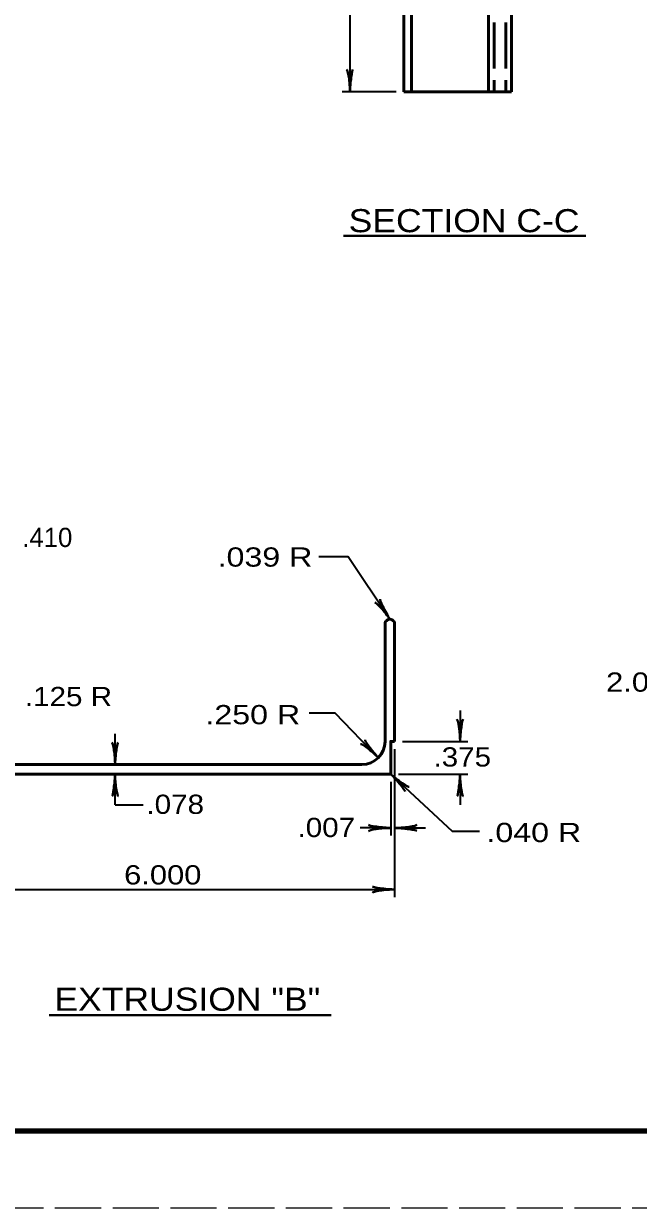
# Model space of a CAD drawing. Extents: x -2 to 679, y -1 to 439.
# Drawn here: x 256 to 335.8, y -0.6 to 153.3 of the extents above; entities that cross this region are included whole.
import ezdxf
from ezdxf.enums import TextEntityAlignment as Align

# ---------------------------------------------------------------- set-up
doc = ezdxf.new("R2010")
doc.units = 0
doc.linetypes.add('LONG_DASHED', pattern=[7.5, 6, -1.5])
doc.layers.add('1', color=7, linetype='Continuous', lineweight=53)
doc.layers.add('61', color=7, linetype='Continuous', lineweight=35)

msp = doc.modelspace()

# ---------------------------------------------------------------- linework, layer by layer
at = {"layer": '1'}
for p, q in [((305.338, 408.496), (305.338, 144.496)), ((306.338, 408.496), (306.338, 144.496)), ((316.338, 408.496), (316.338, 144.496)), ((319.338, 295.996), (319.338, 144.496)), ((305.338, 144.496), (319.338, 144.496)), ((302.899, 75.294), (302.899, 60.044)), ((304.149, 75.294), (304.149, 60.044)), ((247.899, 57.044), (299.899, 57.044)), ((243.899, 55.794), (303.649, 55.794)), ((299.723, 55.794), (303.524, 55.794))]:
    msp.add_line(p, q, dxfattribs=at)
at = {"layer": '1', "linetype": 'LONG_DASHED'}
for p, q in [((317.088, 408.496), (317.088, 144.496)), ((318.588, 408.496), (318.588, 144.496))]:
    msp.add_line(p, q, dxfattribs=at)
at = {"layer": '1', "lineweight": 35}
for p, q in [((304.338, 144.496), (297.338, 144.496)), ((312.649, 64.044), (312.649, 60.044)), ((267.831, 57.044), (267.831, 61.044)), ((304.149, 59.044), (304.149, 39.794)), ((305.149, 60.044), (313.649, 60.044)), ((267.831, 51.794), (267.831, 55.794)), ((304.649, 55.794), (313.649, 55.794)), ((312.649, 55.794), (312.649, 51.794)), ((303.649, 54.794), (303.649, 47.794)), ((267.831, 51.794), (271.482, 51.794)), ((303.649, 48.794), (299.649, 48.794)), ((304.149, 48.794), (308.149, 48.794)), ((243.899, 40.794), (304.149, 40.794))]:
    msp.add_line(p, q, dxfattribs=at)
at = {"layer": '1', "lineweight": 40}
for p, q in [((297.519, 125.744), (328.97, 125.744)), ((259.271, 24.464), (295.911, 24.464))]:
    msp.add_line(p, q, dxfattribs=at)
at = {"layer": '1', "lineweight": 35}
for points in [[(298.338, 276.496), (298.338, 192.496), (298.338, 144.496)], [(303.524, 75.923), (298.128, 84.044), (294.283, 84.044)], [(302.021, 57.923), (296.431, 63.707), (293.024, 63.707)], [(303.649, 55.794), (311.628, 48.398), (315.162, 48.398)]]:
    msp.add_lwpolyline(points, dxfattribs=at)
at = {"layer": '1'}
msp.add_lwpolyline([(304.149, 60.044), (303.649, 60.044), (303.649, 55.794)], dxfattribs=at)
for centre, radius, start, end in [((303.524, 75.298), 0.625, 359.66399, 180.33601), ((299.899, 60.044), 3, 270, 0)]:
    msp.add_arc(centre, radius, start, end, dxfattribs=at)
at = {"layer": '1', "lineweight": 40}
for centre, major_axis, ratio, start_param, end_param in [((298.061, 145.587), (0.156, -1.786), 0.122415, 0.8963533, 3.1415927), ((298.549, 145.617), (-0.176, -1.756), 0.07063, 3.1407148, 5.41811), ((303.08, 76.973), (-0.826, 1.56), 0.07063, 6.2823074, 8.5597026), ((302.69, 76.679), (1.118, -1.401), 0.122415, 0.8963533, 3.1415927), ((312.373, 61.136), (0.156, -1.786), 0.122415, 0.8963533, 3.1415927), ((312.373, 61.136), (0.156, -1.786), 0.122415, 0.8963533, 3.1415927), ((312.861, 61.165), (-0.176, -1.756), 0.07063, 3.1407148, 5.41811), ((312.861, 61.165), (-0.176, -1.756), 0.07063, 3.1407148, 5.41811), ((301.394, 58.876), (-1.094, 1.385), 0.07063, 6.2823074, 8.5597026), ((267.554, 58.136), (0.156, -1.786), 0.122415, 0.8963533, 3.1415927), ((268.042, 58.165), (-0.176, -1.756), 0.07063, 3.1407148, 5.41811), ((301.064, 58.516), (1.353, -1.176), 0.122415, 0.8963533, 3.1415927), ((267.619, 54.674), (0.176, 1.756), 0.07063, 3.1407148, 5.41811), ((267.619, 54.674), (0.176, 1.756), 0.07063, 3.1407148, 5.41811), ((268.107, 54.703), (-0.156, 1.786), 0.122415, 0.8963533, 3.1415927), ((268.107, 54.703), (-0.156, 1.786), 0.122415, 0.8963533, 3.1415927), ((304.327, 54.878), (1.169, -1.323), 0.07063, 6.2823074, 8.5597026), ((304.637, 55.255), (-1.416, 1.099), 0.122415, 0.8963533, 3.1415927), ((312.438, 54.674), (0.176, 1.756), 0.07063, 3.1407148, 5.41811), ((312.926, 54.703), (-0.156, 1.786), 0.122415, 0.8963533, 3.1415927), ((302.558, 48.518), (1.786, 0.156), 0.122415, 0.8963533, 3.1415927), ((302.558, 48.518), (1.786, 0.156), 0.122415, 0.8963533, 3.1415927), ((302.529, 49.006), (1.756, -0.176), 0.07063, 3.1407148, 5.41811), ((302.529, 49.006), (1.756, -0.176), 0.07063, 3.1407148, 5.41811), ((305.24, 49.071), (-1.786, -0.156), 0.122415, 0.8963533, 3.1415927), ((305.27, 48.583), (-1.756, 0.176), 0.07063, 3.1407148, 5.41811), ((303.058, 40.518), (1.786, 0.156), 0.122415, 0.8963533, 3.1415927), ((303.029, 41.006), (1.756, -0.176), 0.07063, 3.1407148, 5.41811)]:
    msp.add_ellipse(centre, major_axis=major_axis, ratio=ratio, start_param=start_param, end_param=end_param, dxfattribs=at)
at = {"layer": '61', "lineweight": 158}
msp.add_line((667.582, 9.358), (28.521, 9.378), dxfattribs=at)
at = {"layer": '61', "linetype": 'LONG_DASHED', "lineweight": 13}
msp.add_line((678.521, -0.622), (-1.538, -0.642), dxfattribs=at)

# ---------------------------------------------------------------- texts
at = {"layer": '1', "width": 1.15}
msp.add_text('SECTION C-C', height=3, dxfattribs=at).set_placement((298.171, 126.229))
at = {"layer": '1'}
msp.add_text('.410', height=2.5, dxfattribs=at).set_placement((259.025, 85.311), align=Align.CENTER)
for s, height, width, p in [('.039 R', 2.5, 1.25, (287.304, 82.762)), ('2.000', 2.5, 1.2, (336.642, 66.508)), ('.125 R', 2.5, 1.15, (261.773, 64.629)), ('.250 R', 2.5, 1.25, (285.719, 62.273)), ('.375', 2.5, 1.15, (312.937, 56.776)), ('.078', 2.5, 1.15, (275.643, 50.623)), ('.007', 2.5, 1.15, (295.272, 47.613)), ('.040 R', 2.5, 1.25, (322.228, 46.958)), ('6.000', 2.5, 1.2, (274.024, 41.449)), ('EXTRUSION "B"', 3, 1.15, (277.215, 25.034))]:
    msp.add_text(s, height=height, dxfattribs=dict(at, width=width)).set_placement(p, align=Align.CENTER)

doc.saveas('drawing.dxf')
